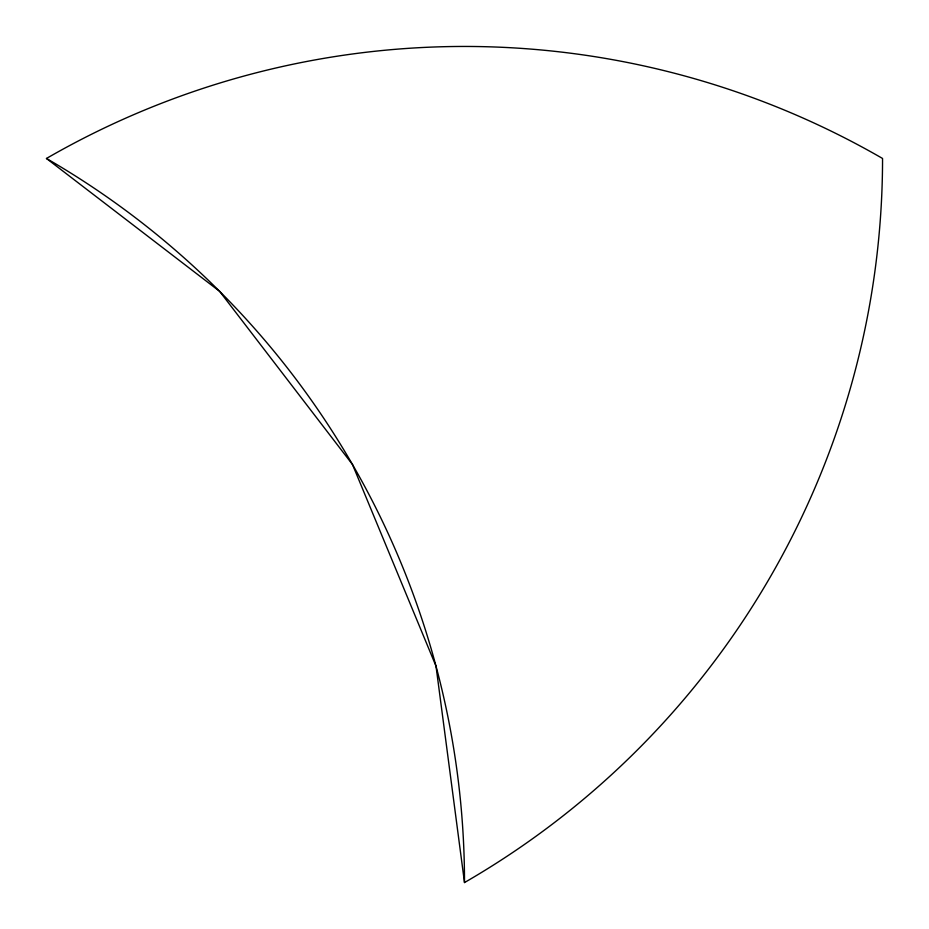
<?xml version="1.0" encoding="UTF-8"?>
<svg xmlns="http://www.w3.org/2000/svg" width="929" height="929" viewBox="0 0 929 929"><rect width="100%" height="100%" fill="white"/><g stroke="black" fill="none" stroke-linecap="round" stroke-linejoin="round"><path stroke-width="1.39" d="M46.45 158.464L219.616 291.334L352.486 464.5L436.015 666.151L464.5 882.55A836.1 836.1 0 0 0 882.55 158.464A836.1 836.1 0 0 0 46.45 158.464A836.1 836.1 0 0 1 464.5 882.55"/></g></svg>
